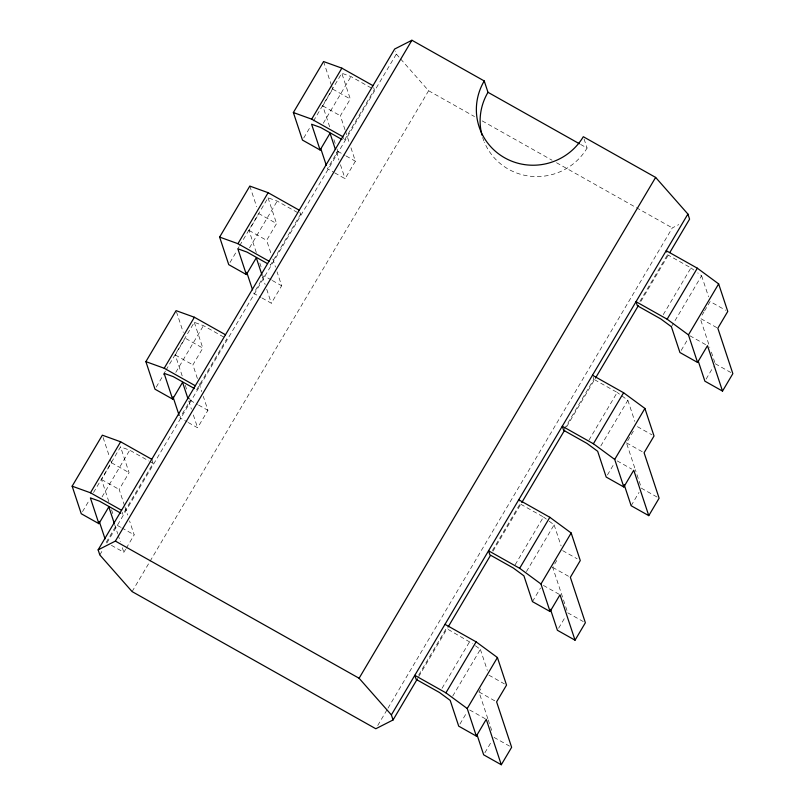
<?xml version="1.0" encoding="UTF-8"?>
<svg xmlns="http://www.w3.org/2000/svg" width="805" height="805" viewBox="0 0 805 805"><rect width="100%" height="100%" fill="white"/><g stroke="black" fill="none" stroke-linecap="round" stroke-linejoin="round"><path stroke-width="0.6" stroke-dasharray="4.03 3.02" d="M93.511 492.569L120.559 446.886L129.716 450.186L148.845 460.953M164.109 373.329L165.367 371.206M165.991 370.139L194.297 322.332L203.454 325.643L224.706 337.597M237.847 248.785L239.105 246.662M239.729 245.595L268.035 197.789L277.192 201.089L300.577 214.251L270.379 265.248L269.041 261.202M313.477 121.042L341.783 73.235L350.94 76.545L372.192 88.5M82.502 511.638L89.325 500.116M108.846 501.646L101.521 479.508L111.452 462.744L109.933 458.146M156.24 387.094L164.311 373.47M182.202 375.935L175.259 354.965L185.19 338.191L202.83 348.112L192.898 364.886L197.517 378.863M229.978 262.541L236.187 252.066M256.322 252.549L249.007 230.411L258.928 213.647L276.568 223.569L266.636 240.343L270.872 253.152M303.716 137.997L310.549 126.466M329.678 126.838L322.745 105.868L332.676 89.093L331.529 85.652M102.034 496.937L129.716 450.186M175.782 372.383L203.454 325.643M249.52 247.839L277.192 201.089M323.258 123.286L350.94 76.545M124.554 505.741L119.16 489.44L129.082 472.666L120.559 446.886M345.003 129.766L340.374 115.789L350.306 99.015L341.783 73.235M106.21 542.399L116.544 524.941L120.7 527.275M151.763 459.303L153.091 463.348L122.903 514.345L122.229 512.322M189.517 398.062L190.292 400.397L179.948 417.845L187.213 421.941M196.641 389.791L226.839 338.794M336.993 148.965L337.768 151.3L327.434 168.748L333.652 172.25M99.81 554.937L103.01 549.523M106.854 543.033L396.342 54.096L395.336 51.057M111.402 545.317L123.849 552.321L125.671 549.241M126.274 548.215L134.183 534.862L129.555 520.885M188.249 422.524L197.587 427.777L207.921 410.319L203.303 396.342M261.987 297.971L271.325 303.223L281.659 285.765L277.041 271.788M334.689 172.844L345.063 178.68L355.397 161.221L350.779 147.245M132.09 591.595L149.388 562.383M150.022 561.296L428.622 90.744L400.477 58.795M377.726 725.506L387.326 709.275M387.97 708.199L672.326 227.906L678.796 224.615M418.66 675.123L446.342 628.383L472.626 643.678M492.398 550.58L520.08 503.829L519.406 501.807M564.255 429.216L593.818 379.286L593.154 377.263M639.884 301.483L667.556 254.732L666.56 251.703M418.67 676.703L447.489 628.021M492.962 551.224L521.147 503.628M566.619 426.821L594.794 379.225M640.911 301.342L668.452 254.823M442.046 688.285L469.718 641.535M515.15 564.798L543.456 516.991L520.08 503.829M588.898 440.255L617.204 392.438L593.818 379.286M663.26 314.634L690.942 267.894L667.556 254.732M452.702 696.134L480.374 649.383L473.592 644.392M526.44 571.58L554.112 524.84L547.33 519.839M600.812 445.97L627.86 400.286L617.204 392.438M671.4 326.739L701.598 275.743L697.724 272.885M459.947 724.067L466.779 712.536M487.84 718.734L478.975 691.938L480.837 688.798M532.447 601.617L540.517 587.992M566.972 610.492L552.713 567.394L558.298 557.956M607.433 474.97L614.255 463.439M627.699 440.748L634.521 429.216M681.171 350.427L687.993 338.895M702.061 315.147L703.922 311.998M704.536 310.951L710.121 301.523L725.687 310.277M484.882 752.776L491.563 741.475M558.62 628.222L565.311 616.932M631.14 505.731L639.049 492.378M706.096 379.125L713.391 366.798M580.536 144.387L587.066 148.06A57.537 56.28 -18.3 0 1 533.403 176.496A57.537 56.28 -18.3 0 1 484.338 142.123M428.622 90.744L474.517 116.574M482.165 120.881L552.109 160.245M556.486 162.711L672.326 227.906M332.676 89.093L350.306 99.015M322.745 105.868L340.374 115.789M716.792 327.635L700.199 318.287L709.829 347.418M689.855 335.745L706.458 345.093M337.768 151.3L345.033 155.385M346.07 155.969L355.397 161.221M715.222 363.719L730.779 372.484M637.419 426.65L651.939 434.831M249.007 230.411L266.636 240.343M626.451 442.841L643.054 452.179M617.153 460.883L631.684 469.053M271.285 279.929L264.03 275.843L253.696 293.302L260.951 297.387M272.321 280.512L281.659 285.765M657.041 497.027L641.484 488.273L635.316 469.637M562.645 550.62L577.165 558.791M175.259 354.965L192.898 364.886M552.713 567.394L569.316 576.732M543.415 585.426L558.972 594.191M190.292 400.397L197.547 404.482M198.583 405.066L207.921 410.319M567.736 612.816L583.303 621.581M149.911 461.547L153.091 463.348M111.452 462.744L129.082 472.666M488.907 675.164L504.463 683.928M101.521 479.508L119.16 489.44M478.975 691.938L495.568 701.276M469.677 709.98L485.234 718.734M121.736 527.859L134.183 534.862M493.998 737.37L509.555 746.124M690.942 267.894L693.85 270.037M543.456 516.991L546.364 519.134M396.342 54.096L399.652 57.849M701.598 275.743L708.571 296.834M711.368 352.077L714.83 362.562M584.058 138.973L587.066 148.06M627.86 400.286L634.833 421.387M626.843 444.008L634.934 468.47M554.112 524.84L561.095 545.931M373.651 87.675L374.315 89.697L344.117 140.694L342.789 136.649M323.56 61.542L331.157 84.505M345.385 130.933L349.239 142.586M333.914 139.647L335.454 144.306M336.208 151.883L338.905 160.034M340.445 164.693L345.063 178.68M480.374 649.383L487.357 670.485M488.222 719.891L492.459 732.711M299.903 212.228L300.577 214.251M268.035 197.789L276.568 223.569M249.822 186.086L256.654 206.754M272.804 258.979L275.501 267.129M259.794 263.034L261.333 267.693M262.47 276.437L265.167 284.588M266.707 289.247L271.325 303.223M194.297 322.332L202.83 348.112M176.456 311.787L183.288 332.455M199.056 383.522L201.753 391.683M185.281 385.253L186.82 389.912M188.722 400.981L191.419 409.131M193.351 414.957L197.587 427.777M103.1 437.487L109.55 456.999M124.936 506.909L127.633 515.059M111.543 509.796L113.082 514.455M114.602 524.367L117.681 533.685M118.063 534.852L120.378 541.835M122.31 547.662L123.849 552.321M483.886 140.976A57.537 56.28 -18.3 0 1 482.658 137.494"/><path stroke-width="1.21" d="M114.219 523.2L108.826 506.888L98.894 523.663L81.255 513.741L72.148 486.18L102.336 435.183L120.649 441.794L151.763 459.303M187.957 398.656L182.564 382.345L172.632 399.109L155.003 389.187L145.886 361.636L176.084 310.639L194.387 317.25L225.501 334.749M262.078 275.27L256.302 257.791L246.37 274.565L228.741 264.644L219.624 237.083L249.822 186.086L268.125 192.697L299.239 210.206M335.433 149.559L330.04 133.248L320.108 150.012L302.479 140.09L293.362 112.539L323.56 61.542L341.873 68.153L372.977 85.652M72.148 486.18L90.462 492.791L120.649 441.794M145.886 361.636L164.2 368.247L194.387 317.25M219.624 237.083L237.938 243.694L268.125 192.697M293.362 112.539L311.676 119.15L341.873 68.153M417.393 678.867L393.051 719.972L375.804 728.746L132.09 591.595L99.81 554.937L98.14 549.865L394.661 49.025L411.919 40.25L484.238 80.953L487.991 92.313A57.537 56.28 -18.3 0 0 481.974 135.149M98.14 549.865L115.387 541.091L411.919 40.25M393.051 719.972L391.381 714.9L359.1 678.253L655.632 177.412L583.303 136.709A57.537 56.28 -18.3 0 1 504.745 157.861A57.537 56.28 -18.3 0 1 484.238 80.953M391.381 714.9L687.903 214.06L655.632 177.412M448.133 626.944L490.406 555.551M521.781 502.541L564.697 430.061M595.438 378.139L638.345 305.669M669.73 252.659L689.583 219.131L687.903 214.06M476.107 641.847L497.43 657.534L506.536 685.095L496.605 701.859L511.638 747.292L501.294 764.75L486.27 719.318L476.349 736.092L467.232 708.531L445.92 692.843L476.107 641.847L445.004 624.338M549.845 517.293L571.168 532.99L580.274 560.542L570.353 577.316L585.376 622.748L575.042 640.196L560.018 594.774L550.087 611.538L540.97 583.987L519.658 568.29L549.845 517.293L518.742 499.784M623.593 392.749L644.906 408.437L654.022 435.998L644.091 452.762L659.114 498.194L648.78 515.653L633.756 470.221L623.825 486.995L614.708 459.434L593.396 443.746L623.593 392.749L592.48 375.241M697.331 268.196L718.644 283.893L727.76 311.444L717.829 328.219L732.852 373.651L722.518 391.099L707.494 345.677L697.563 362.441L688.456 334.89L667.134 319.193L697.331 268.196L666.218 250.687M467.232 708.531L497.43 657.534M540.97 583.987L571.168 532.99M614.708 459.434L644.906 408.437M688.456 334.89L718.644 283.893M487.991 92.313L579.439 143.773M311.676 119.15L342.789 136.649M667.134 319.193L636.031 301.684L637.369 305.729L660.744 318.891L671.4 326.739L679.933 352.52L697.563 362.441M341.994 139.496L320.742 127.542L311.585 124.232L320.108 150.012M722.518 391.099L704.888 381.178L698.338 361.375M237.938 243.694L269.041 261.202M593.396 443.746L562.293 426.237L563.621 430.283L587.006 443.434L597.662 451.283L606.195 477.063L623.825 486.995M267.19 263.446L247.004 252.086L237.847 248.785L246.37 274.565M648.78 515.653L631.14 505.731L624.207 484.761M164.2 368.247L195.303 385.746M519.658 568.29L488.544 550.781L489.883 554.826L513.268 567.988L523.924 575.837L532.447 601.617L550.087 611.538M194.518 388.594L173.266 376.639L164.109 373.329L172.632 399.109M575.042 640.196L557.402 630.275L550.469 609.305M90.462 492.791L121.565 510.3M445.92 692.843L414.806 675.335L416.145 679.38L439.53 692.531L450.186 700.38L458.709 726.16L476.349 736.092M120.78 513.147L99.518 501.183L90.371 497.882L98.894 523.663M115.387 541.091L359.1 678.253M501.294 764.75L483.664 754.828L477.113 735.025M320.883 148.945L326.277 165.256M246.763 272.332L252.539 289.81M173.015 396.885L179.183 415.521M99.277 521.429L105.053 538.907"/></g></svg>
